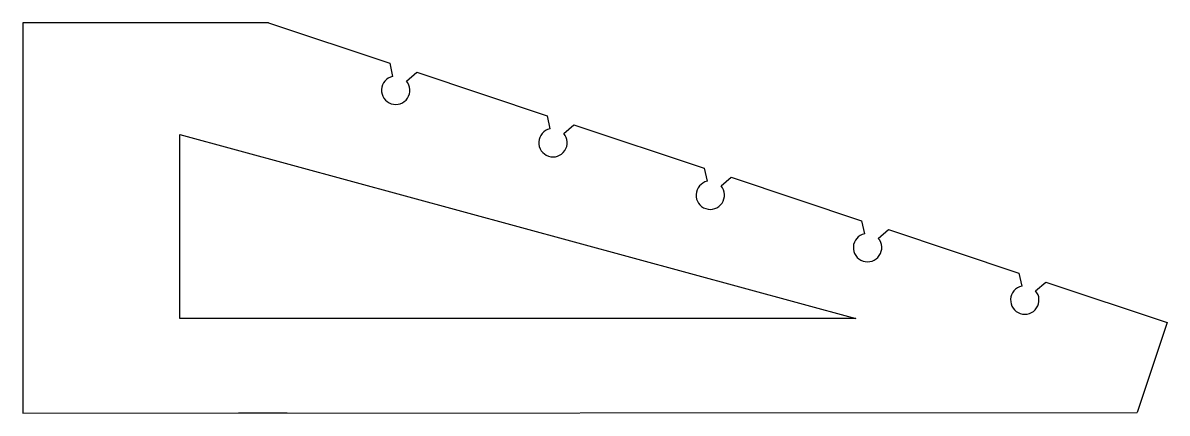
# Model space of a CAD drawing. Header units: millimetres. Extents: x 0 to 62.6, y 0 to 21.4.
import ezdxf

# ---------------------------------------------------------------- set-up
doc = ezdxf.new("R2010")
doc.units = ezdxf.units.MM

msp = doc.modelspace()

# ---------------------------------------------------------------- linework, layer by layer
for p, q in [((13.427042, 21.367917), (11.786122, 21.367917)), ((8.575926, 5.181322), (8.575926, 15.261073)), ((8.575926, 15.261073), (45.546142, 5.181322)), ((45.546142, 5.181322), (8.575926, 5.181322)), ((14.453151, 0.006546), (11.786122, 0.006546))]:
    msp.add_line(p, q)
msp.add_lwpolyline([(13.427042, 21.367917), (0, 21.367917), (0, 0), (60.932358, 0.044092)])
msp.add_lwpolyline([(13.427042, 21.367917), (20.061784, 19.152675), (20.220526, 18.436656, 3.610317), (20.979092, 18.183382), (21.536171, 18.660399), (28.662375, 16.281065), (28.662375, 16.281065), (28.821117, 15.565046, 3.610317), (29.579683, 15.311772), (30.136762, 15.788789), (37.262967, 13.409454), (37.421709, 12.693436, 3.610317), (38.180275, 12.440162), (38.737354, 12.917178), (45.863558, 10.537844), (46.0223, 9.821826, 3.610317), (46.780866, 9.568552), (47.337945, 10.045568), (54.464149, 7.666234), (54.622891, 6.950215, 3.610317), (55.381457, 6.696941), (55.938536, 7.173958), (62.573278, 4.958716), (60.932358, 0.044092)], format="xyb")

doc.saveas('drawing.dxf')
